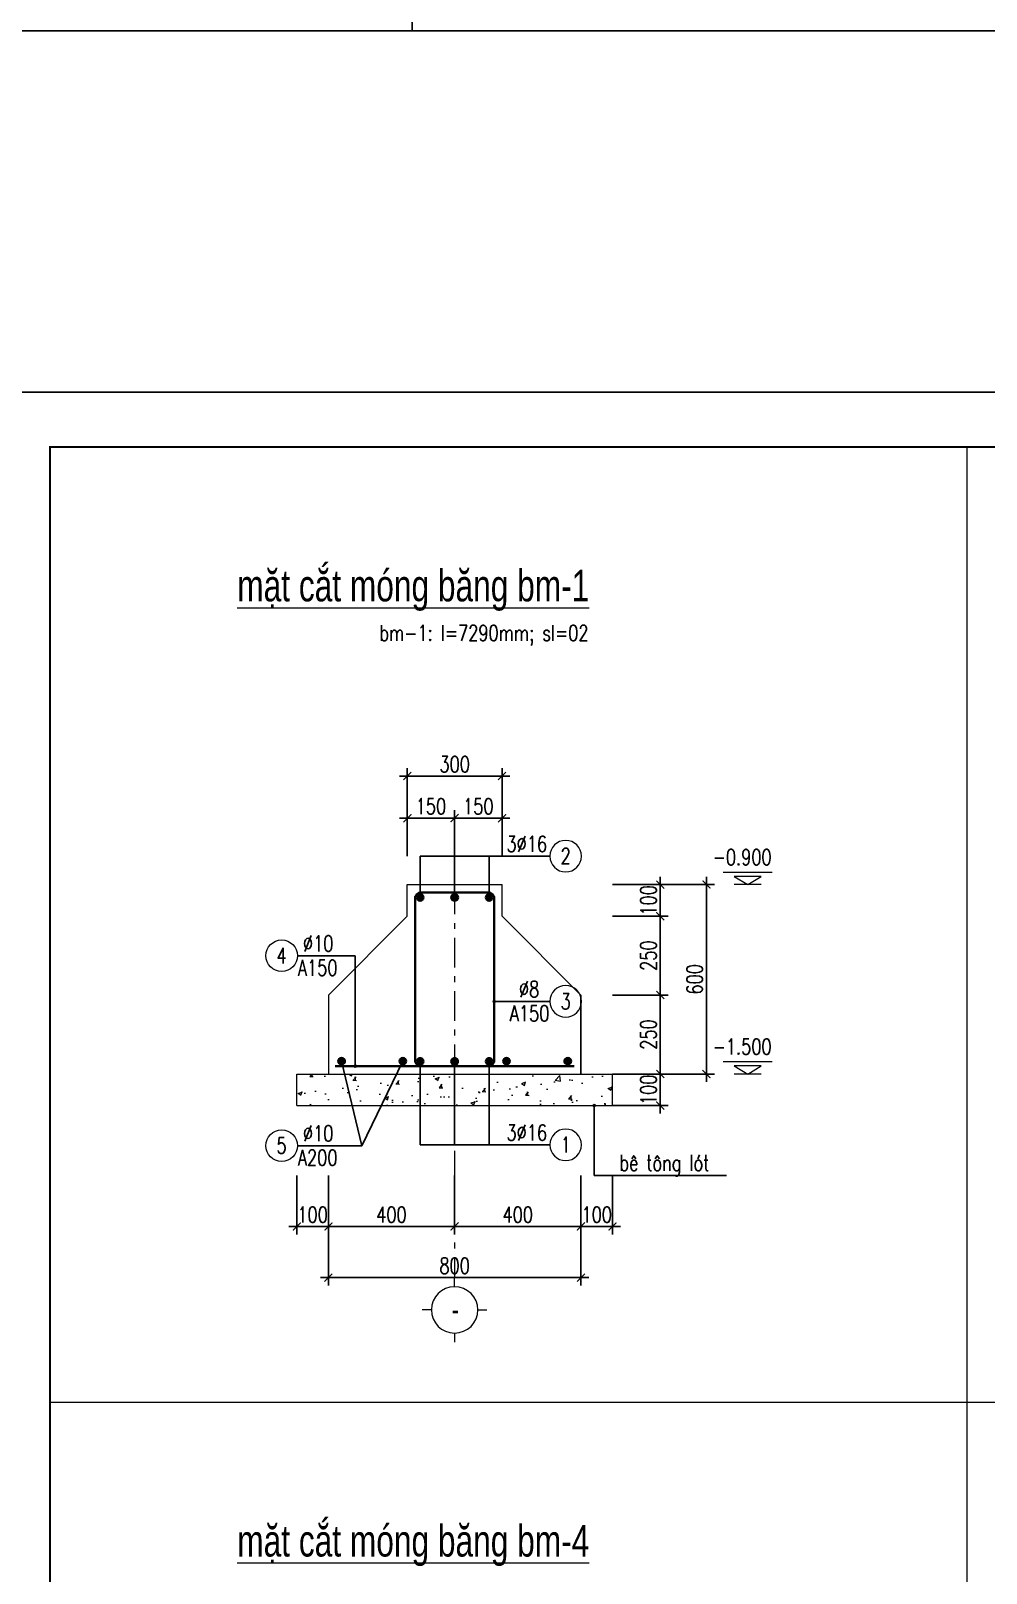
# Model space of a CAD drawing. Extents: x -1855204 to -1466800, y -1308584 to -996495.
# Drawn here: x -1752400 to -1740301, y -1071318 to -1051774 of the extents above; entities that cross this region are included whole.
import ezdxf
from ezdxf.enums import TextEntityAlignment as Align

# ---------------------------------------------------------------- set-up
doc = ezdxf.new("R2010")
doc.units = 0
doc.header["$LTSCALE"] = 150
doc.header["$PDMODE"] = 35
doc.linetypes.add('_Tim', pattern=[9, 5, -1.5, 1, -1.5])
doc.layers.get('0').update_dxf_attribs({"lineweight": 18})
doc.layers.get('Defpoints').update_dxf_attribs({"lineweight": 18})
for name, color, linetype, lineweight in [('05.Text', 253, 'Continuous', 18), ('11.Khung bo', 32, 'Continuous', 50), ('12.Khung', 36, 'Continuous', 25), ('KCVN-THAY', 7, 'Continuous', 25), ('LS-DIM', 251, 'Continuous', 13), ('LS-HATCH', 147, 'Continuous', 9), ('LS-TEXT', 60, 'Continuous', 20), ('LS-THAY', 7, 'Continuous', 20), ('LS-THEP', 3, 'Continuous', 35), ('LS-TRUC', 108, '_Tim', 9)]:
    doc.layers.add(name, color=color, linetype=linetype, lineweight=lineweight)
doc.layers.add('DIM', color=1, linetype='Continuous')
doc.styles.add('chu ghi chu', font='vntimeh.shx', dxfattribs={"width": 0.7})
doc.styles.add('KCVN-LEADER', font='vnromadi.shx', dxfattribs={"width": 0.7, "height": 4})
doc.styles.add('LS.TEXT', font='vnromadi.shx', dxfattribs={"width": 0.7, "height": 4})
doc.styles.add('romans.shx', font='romans.shx', dxfattribs={"width": 0.75, "bigfont": 'vns.shx'})
doc.styles.add('vnsimpli', font='vnsimli.shx', dxfattribs={"width": 0.75})
doc.dimstyles.new('D25', dxfattribs={"dimscale": 0, "dimtxt": 200, "dimasz": 100, "dimexe": 100, "dimexo": 0, "dimgap": 50, "dimtad": 1, "dimdec": 0, "dimlfac": 0.25, "dimdsep": 46, "dimtxsty": 'vnsimpli', "dimblk1": 'ARCHTICK', "dimblk2": 'ARCHTICK', "dimsah": 1, "dimcen": 0, "dimdle": 100, "dimclrd": 256, "dimclre": 256, "dimclrt": 60, "dimadec": 0, "dimazin": 0, "dimtfac": 0.004, "dimtdec": 0, "dimtix": 1, "dimtmove": 2, "dimatfit": 3, "dimldrblk": 'ARCHTICK', "dimfxl": 1, "dimtolj": 1, "dimarcsym": 0})
doc.dimstyles.new('LS.GHI CHU', dxfattribs={"dimtxt": 200, "dimasz": 120, "dimexe": 120, "dimexo": 120, "dimgap": 80, "dimtad": 1, "dimdec": 0, "dimzin": 0, "dimdsep": 46, "dimtxsty": 'romans.shx', "dimblk": 'ARCHTICK', "dimcen": 0.09, "dimdle": 120, "dimclrd": 256, "dimclre": 8, "dimclrt": 7, "dimadec": 0, "dimazin": 0, "dimtfac": 1, "dimtdec": 0, "dimtofl": 0, "dimtmove": 0, "dimatfit": 3, "dimldrblk": 'ARCHTICK', "dimfxl": 1, "dimtolj": 1, "dimtzin": 0, "dimarcsym": 0})

# ---------------------------------------------------------------- blocks, each defined once
blk = doc.blocks.new('*U4')
at = {"layer": 'KCVN-THAY', "color": 140}
blk.add_lwpolyline([(214871.76, 86966.68), (215381.8, 86966.68), (215381.8, 86579.68), (214871.76, 86579.68)], close=True, dxfattribs=at)
blk = doc.blocks.new('100')
at = {"layer": '11.Khung bo', "const_width": 26.7}
blk.add_lwpolyline([(1860913, -945240), (1860913, -916940), (1896063, -916940), (1896063, -945240)], close=True, dxfattribs=at)
at = {"layer": '12.Khung', "color": 1}
blk.add_lwpolyline([(1901579, -945940), (1901579, -916240), (1859580, -916240), (1859580, -945940)], close=True, dxfattribs=at)
blk = doc.blocks.new('_ArchTick')
at = {"layer": 'DIM', "color": 0, "const_width": 0.15}
blk.add_lwpolyline([(-0.5, -0.5), (0.5, 0.5)], dxfattribs=at)
blk = doc.blocks.new('*D1548')
at = {"layer": 'Defpoints', "color": 0, "transparency": 16777216}
for p in [(-1748632, -1066281), (-1747033, -1066281), (-1747033, -1066925)]:
    blk.add_point(p, dxfattribs=at)
at = {"layer": 'LS-DIM', "lineweight": -2, "transparency": 16777216}
for p, q in [((-1748632, -1066281), (-1748632, -1067025)), ((-1747033, -1066281), (-1747033, -1067025)), ((-1748732, -1066925), (-1746933, -1066925))]:
    blk.add_line(p, q, dxfattribs=at)
at = {"layer": 'LS-DIM', "lineweight": -2, "transparency": 16777216, "xscale": 100, "yscale": 100, "zscale": 100, "rotation": 180}
blk.add_blockref('_ArchTick', (-1748632, -1066925), dxfattribs=at)
at = {"layer": 'LS-DIM', "lineweight": -2, "transparency": 16777216, "xscale": 100, "yscale": 100, "zscale": 100}
blk.add_blockref('_ArchTick', (-1747033, -1066925), dxfattribs=at)
at = {"layer": 'LS-DIM', "color": 60, "transparency": 16777216, "insert": (-1747833, -1066775), "char_height": 200, "attachment_point": 5, "style": 'vnsimpli'}
blk.add_mtext('\\A1;400', dxfattribs=at)
blk = doc.blocks.new('*D1549')
at = {"layer": 'Defpoints', "color": 0, "transparency": 16777216}
for p in [(-1747033, -1066281), (-1745433, -1066281), (-1745433, -1066925)]:
    blk.add_point(p, dxfattribs=at)
at = {"layer": 'LS-DIM', "lineweight": -2, "transparency": 16777216}
for p, q in [((-1747033, -1066281), (-1747033, -1067025)), ((-1745433, -1066281), (-1745433, -1067025)), ((-1747133, -1066925), (-1745333, -1066925))]:
    blk.add_line(p, q, dxfattribs=at)
at = {"layer": 'LS-DIM', "lineweight": -2, "transparency": 16777216, "xscale": 100, "yscale": 100, "zscale": 100, "rotation": 180}
blk.add_blockref('_ArchTick', (-1747033, -1066925), dxfattribs=at)
at = {"layer": 'LS-DIM', "lineweight": -2, "transparency": 16777216, "xscale": 100, "yscale": 100, "zscale": 100}
blk.add_blockref('_ArchTick', (-1745433, -1066925), dxfattribs=at)
at = {"layer": 'LS-DIM', "color": 60, "transparency": 16777216, "insert": (-1746233, -1066775), "char_height": 200, "attachment_point": 5, "style": 'vnsimpli'}
blk.add_mtext('\\A1;400', dxfattribs=at)
blk = doc.blocks.new('*D1550')
at = {"layer": 'Defpoints', "color": 0, "transparency": 16777216}
for p in [(-1745433, -1066281), (-1745033, -1066281), (-1745033, -1066925)]:
    blk.add_point(p, dxfattribs=at)
at = {"layer": 'LS-DIM', "lineweight": -2, "transparency": 16777216}
for p, q in [((-1745433, -1066281), (-1745433, -1067025)), ((-1745033, -1066281), (-1745033, -1067025)), ((-1745433, -1066925), (-1745533, -1066925)), ((-1745433, -1066925), (-1745033, -1066925)), ((-1745033, -1066925), (-1744933, -1066925))]:
    blk.add_line(p, q, dxfattribs=at)
at = {"layer": 'LS-DIM', "lineweight": -2, "transparency": 16777216, "xscale": 100, "yscale": 100, "zscale": 100}
blk.add_blockref('_ArchTick', (-1745433, -1066925), dxfattribs=at)
at = {"layer": 'LS-DIM', "lineweight": -2, "transparency": 16777216, "xscale": 100, "yscale": 100, "zscale": 100, "rotation": 180}
blk.add_blockref('_ArchTick', (-1745033, -1066925), dxfattribs=at)
at = {"layer": 'LS-DIM', "color": 60, "transparency": 16777216, "insert": (-1745233, -1066775), "char_height": 200, "attachment_point": 5, "style": 'vnsimpli'}
blk.add_mtext('\\A1;100', dxfattribs=at)
blk = doc.blocks.new('*D1551')
at = {"layer": 'Defpoints', "color": 0, "transparency": 16777216}
for p in [(-1748632, -1066281), (-1745433, -1066281), (-1745433, -1067573)]:
    blk.add_point(p, dxfattribs=at)
at = {"layer": 'LS-DIM', "lineweight": -2, "transparency": 16777216}
for p, q in [((-1748632, -1066281), (-1748632, -1067673)), ((-1745433, -1066281), (-1745433, -1067673)), ((-1748732, -1067573), (-1745333, -1067573))]:
    blk.add_line(p, q, dxfattribs=at)
at = {"layer": 'LS-DIM', "lineweight": -2, "transparency": 16777216, "xscale": 100, "yscale": 100, "zscale": 100, "rotation": 180}
blk.add_blockref('_ArchTick', (-1748632, -1067573), dxfattribs=at)
at = {"layer": 'LS-DIM', "lineweight": -2, "transparency": 16777216, "xscale": 100, "yscale": 100, "zscale": 100}
blk.add_blockref('_ArchTick', (-1745433, -1067573), dxfattribs=at)
at = {"layer": 'LS-DIM', "color": 60, "transparency": 16777216, "insert": (-1747033, -1067423), "char_height": 200, "attachment_point": 5, "style": 'vnsimpli'}
blk.add_mtext('\\A1;800', dxfattribs=at)
blk = doc.blocks.new('*D1552')
at = {"layer": 'Defpoints', "color": 0, "transparency": 16777216}
for p in [(-1747033, -1061751), (-1747632, -1062232), (-1747033, -1062232)]:
    blk.add_point(p, dxfattribs=at)
at = {"layer": 'LS-DIM', "lineweight": -2, "transparency": 16777216}
for p, q in [((-1747732, -1061751), (-1746933, -1061751)), ((-1747632, -1062232), (-1747632, -1061651)), ((-1747033, -1062232), (-1747033, -1061651))]:
    blk.add_line(p, q, dxfattribs=at)
at = {"layer": 'LS-DIM', "lineweight": -2, "transparency": 16777216, "xscale": 100, "yscale": 100, "zscale": 100, "rotation": 180}
blk.add_blockref('_ArchTick', (-1747632, -1061751), dxfattribs=at)
at = {"layer": 'LS-DIM', "lineweight": -2, "transparency": 16777216, "xscale": 100, "yscale": 100, "zscale": 100}
blk.add_blockref('_ArchTick', (-1747033, -1061751), dxfattribs=at)
at = {"layer": 'LS-DIM', "color": 60, "transparency": 16777216, "insert": (-1747333, -1061601), "char_height": 200, "attachment_point": 5, "style": 'vnsimpli'}
blk.add_mtext('\\A1;150', dxfattribs=at)
blk = doc.blocks.new('THEP DAM')
at = {"layer": 'LS-THEP'}
for p, q in [((-0.6, 0), (0.6, 0)), ((-0.42, 0.42), (0.42, -0.42)), ((-0.42, -0.42), (0.42, 0.42)), ((0, 0.6), (0, -0.6))]:
    blk.add_line(p, q, dxfattribs=at)
blk.add_circle((0, 0), 0.6, dxfattribs=at)
blk = doc.blocks.new('*D1553')
at = {"layer": 'Defpoints', "color": 0, "transparency": 16777216}
for p in [(-1745032, -1063993), (-1745032, -1064993), (-1744428, -1064993)]:
    blk.add_point(p, dxfattribs=at)
at = {"layer": 'LS-DIM', "lineweight": -2, "transparency": 16777216}
for p, q in [((-1744428, -1063893), (-1744428, -1065093)), ((-1745032, -1063993), (-1744328, -1063993)), ((-1745032, -1064993), (-1744328, -1064993))]:
    blk.add_line(p, q, dxfattribs=at)
at = {"layer": 'LS-DIM', "lineweight": -2, "transparency": 16777216, "xscale": 100, "yscale": 100, "zscale": 100}
for p, rotation in [((-1744428, -1063993), 90), ((-1744428, -1064993), 270)]:
    blk.add_blockref('_ArchTick', p, dxfattribs=dict(at, rotation=rotation))
at = {"layer": 'LS-DIM', "color": 60, "transparency": 16777216, "insert": (-1744578, -1064493), "char_height": 200, "attachment_point": 5, "rotation": 90, "style": 'vnsimpli'}
blk.add_mtext('\\A1;250', dxfattribs=at)
blk = doc.blocks.new('*D1554')
at = {"layer": 'Defpoints', "color": 0, "transparency": 16777216}
for p in [(-1745032, -1064993), (-1745032, -1065393), (-1744428, -1065393)]:
    blk.add_point(p, dxfattribs=at)
at = {"layer": 'LS-DIM', "lineweight": -2, "transparency": 16777216}
for p, q in [((-1744428, -1064993), (-1744428, -1064893)), ((-1745032, -1064993), (-1744328, -1064993)), ((-1744428, -1064993), (-1744428, -1065393)), ((-1745032, -1065393), (-1744328, -1065393)), ((-1744428, -1065393), (-1744428, -1065493))]:
    blk.add_line(p, q, dxfattribs=at)
at = {"layer": 'LS-DIM', "lineweight": -2, "transparency": 16777216, "xscale": 100, "yscale": 100, "zscale": 100}
for p, rotation in [((-1744428, -1064993), 270), ((-1744428, -1065393), 90)]:
    blk.add_blockref('_ArchTick', p, dxfattribs=dict(at, rotation=rotation))
at = {"layer": 'LS-DIM', "color": 60, "transparency": 16777216, "insert": (-1744578, -1065193), "char_height": 200, "attachment_point": 5, "rotation": 90, "style": 'vnsimpli'}
blk.add_mtext('\\A1;100', dxfattribs=at)
blk = doc.blocks.new('*D1555')
at = {"layer": 'Defpoints', "color": 0, "transparency": 16777216}
for p in [(-1745032, -1062593), (-1745032, -1064993), (-1743843, -1064993)]:
    blk.add_point(p, dxfattribs=at)
at = {"layer": 'LS-DIM', "lineweight": -2, "transparency": 16777216}
for p, q in [((-1745032, -1062593), (-1743743, -1062593)), ((-1743843, -1062493), (-1743843, -1065093)), ((-1745032, -1064993), (-1743743, -1064993))]:
    blk.add_line(p, q, dxfattribs=at)
at = {"layer": 'LS-DIM', "lineweight": -2, "transparency": 16777216, "xscale": 100, "yscale": 100, "zscale": 100}
for p, rotation in [((-1743843, -1062593), 90), ((-1743843, -1064993), 270)]:
    blk.add_blockref('_ArchTick', p, dxfattribs=dict(at, rotation=rotation))
at = {"layer": 'LS-DIM', "color": 60, "transparency": 16777216, "insert": (-1743993, -1063793), "char_height": 200, "attachment_point": 5, "rotation": 90, "style": 'vnsimpli'}
blk.add_mtext('\\A1;600', dxfattribs=at)
blk = doc.blocks.new('*D1556')
at = {"layer": 'Defpoints', "color": 0, "transparency": 16777216}
for p in [(-1745032, -1062993), (-1744428, -1062993), (-1745032, -1063993)]:
    blk.add_point(p, dxfattribs=at)
at = {"layer": 'LS-DIM', "lineweight": -2, "transparency": 16777216}
for p, q in [((-1745032, -1062993), (-1744328, -1062993)), ((-1744428, -1064093), (-1744428, -1062893)), ((-1745032, -1063993), (-1744328, -1063993))]:
    blk.add_line(p, q, dxfattribs=at)
at = {"layer": 'LS-DIM', "lineweight": -2, "transparency": 16777216, "xscale": 100, "yscale": 100, "zscale": 100}
for p, rotation in [((-1744428, -1062993), 90), ((-1744428, -1063993), 270)]:
    blk.add_blockref('_ArchTick', p, dxfattribs=dict(at, rotation=rotation))
at = {"layer": 'LS-DIM', "color": 60, "transparency": 16777216, "insert": (-1744578, -1063493), "char_height": 200, "attachment_point": 5, "rotation": 90, "style": 'vnsimpli'}
blk.add_mtext('\\A1;250', dxfattribs=at)
blk = doc.blocks.new('*D1557')
at = {"layer": 'Defpoints', "color": 0, "transparency": 16777216}
for p in [(-1746432, -1061751), (-1747033, -1062232), (-1746432, -1062232)]:
    blk.add_point(p, dxfattribs=at)
at = {"layer": 'LS-DIM', "lineweight": -2, "transparency": 16777216}
for p, q in [((-1747133, -1061751), (-1746332, -1061751)), ((-1747033, -1062232), (-1747033, -1061651)), ((-1746432, -1062232), (-1746432, -1061651))]:
    blk.add_line(p, q, dxfattribs=at)
at = {"layer": 'LS-DIM', "lineweight": -2, "transparency": 16777216, "xscale": 100, "yscale": 100, "zscale": 100, "rotation": 180}
blk.add_blockref('_ArchTick', (-1747033, -1061751), dxfattribs=at)
at = {"layer": 'LS-DIM', "lineweight": -2, "transparency": 16777216, "xscale": 100, "yscale": 100, "zscale": 100}
blk.add_blockref('_ArchTick', (-1746432, -1061751), dxfattribs=at)
at = {"layer": 'LS-DIM', "color": 60, "transparency": 16777216, "insert": (-1746733, -1061601), "char_height": 200, "attachment_point": 5, "style": 'vnsimpli'}
blk.add_mtext('\\A1;150', dxfattribs=at)
blk = doc.blocks.new('*D1558')
at = {"layer": 'Defpoints', "color": 0, "transparency": 16777216}
for p in [(-1747632, -1061217), (-1747632, -1062231), (-1746432, -1062232)]:
    blk.add_point(p, dxfattribs=at)
at = {"layer": 'LS-DIM', "lineweight": -2, "transparency": 16777216}
for p, q in [((-1746332, -1061217), (-1747732, -1061217)), ((-1747632, -1062231), (-1747632, -1061117)), ((-1746432, -1062232), (-1746432, -1061117))]:
    blk.add_line(p, q, dxfattribs=at)
at = {"layer": 'LS-DIM', "lineweight": -2, "transparency": 16777216, "xscale": 100, "yscale": 100, "zscale": 100, "rotation": 180}
blk.add_blockref('_ArchTick', (-1747632, -1061217), dxfattribs=at)
at = {"layer": 'LS-DIM', "lineweight": -2, "transparency": 16777216, "xscale": 100, "yscale": 100, "zscale": 100}
blk.add_blockref('_ArchTick', (-1746432, -1061217), dxfattribs=at)
at = {"layer": 'LS-DIM', "color": 60, "transparency": 16777216, "insert": (-1747032, -1061067), "char_height": 200, "attachment_point": 5, "style": 'vnsimpli'}
blk.add_mtext('\\A1;300', dxfattribs=at)
blk = doc.blocks.new('cotthep')
at = {"layer": 'LS-THAY'}
blk.add_circle((-250, 0), 250, dxfattribs=at)
at = {"layer": 'LS-TEXT', "style": 'vnsimpli', "width": 0.75}
for tag, p in [('24`25', (446, 69)), ('10', (-250, -123)), ('A200', (440, -316))]:
    blk.add_attdef(tag, text='', height=250, dxfattribs=at).set_placement(p, align=Align.CENTER)
blk = doc.blocks.new('*D1559')
at = {"layer": 'Defpoints', "color": 0, "transparency": 16777216}
for p in [(-1749032, -1066281), (-1748632, -1066281), (-1748632, -1066925)]:
    blk.add_point(p, dxfattribs=at)
at = {"layer": 'LS-DIM', "lineweight": -2, "transparency": 16777216}
for p, q in [((-1749032, -1066281), (-1749032, -1067025)), ((-1748632, -1066281), (-1748632, -1067025)), ((-1749032, -1066925), (-1749132, -1066925)), ((-1749032, -1066925), (-1748632, -1066925)), ((-1748632, -1066925), (-1748532, -1066925))]:
    blk.add_line(p, q, dxfattribs=at)
at = {"layer": 'LS-DIM', "lineweight": -2, "transparency": 16777216, "xscale": 100, "yscale": 100, "zscale": 100}
blk.add_blockref('_ArchTick', (-1749032, -1066925), dxfattribs=at)
at = {"layer": 'LS-DIM', "lineweight": -2, "transparency": 16777216, "xscale": 100, "yscale": 100, "zscale": 100, "rotation": 180}
blk.add_blockref('_ArchTick', (-1748632, -1066925), dxfattribs=at)
at = {"layer": 'LS-DIM', "color": 60, "transparency": 16777216, "insert": (-1748832, -1066775), "char_height": 200, "attachment_point": 5, "style": 'vnsimpli'}
blk.add_mtext('\\A1;100', dxfattribs=at)
blk = doc.blocks.new('*D1560')
at = {"layer": 'Defpoints', "color": 0, "transparency": 16777216}
for p in [(-1745032, -1062593), (-1745032, -1062993), (-1744428, -1062993)]:
    blk.add_point(p, dxfattribs=at)
at = {"layer": 'LS-DIM', "lineweight": -2, "transparency": 16777216}
for p, q in [((-1745032, -1062593), (-1744328, -1062593)), ((-1744428, -1062593), (-1744428, -1062493)), ((-1744428, -1062593), (-1744428, -1062993)), ((-1745032, -1062993), (-1744328, -1062993)), ((-1744428, -1062993), (-1744428, -1063093))]:
    blk.add_line(p, q, dxfattribs=at)
at = {"layer": 'LS-DIM', "lineweight": -2, "transparency": 16777216, "xscale": 100, "yscale": 100, "zscale": 100}
for p, rotation in [((-1744428, -1062593), 270), ((-1744428, -1062993), 90)]:
    blk.add_blockref('_ArchTick', p, dxfattribs=dict(at, rotation=rotation))
at = {"layer": 'LS-DIM', "color": 60, "transparency": 16777216, "insert": (-1744578, -1062793), "char_height": 200, "attachment_point": 5, "rotation": 90, "style": 'vnsimpli'}
blk.add_mtext('\\A1;100', dxfattribs=at)
blk = doc.blocks.new('A$C0F04115F')
at = {"layer": 'LS-THAY'}
for p, q in [((-380, 380), (-380, 530)), ((-760, 0), (-910, 0)), ((0, 0), (150, 0)), ((-380, -380), (-380, -530))]:
    blk.add_line(p, q, dxfattribs=at)
blk.add_circle((-380, 0), 380, dxfattribs=at)
blk = doc.blocks.new('nhieu cot')
at = {"layer": 'LS-DIM', "linetype": 'Continuous'}
for p, q in [((605, 194), (-173, 194)), ((432, 130), (0, 130)), ((0, 130), (216, 0)), ((432, 0), (0, 0)), ((216, 0), (432, 130))]:
    blk.add_line(p, q, dxfattribs=at)
blk.add_solid([(216, 0), (216, 130), (0, 130), (216, 0)], dxfattribs=at)
at = {"color": 31, "linetype": 'Continuous', "style": 'chu ghi chu', "width": 0.7}
for tag, p in [('COT3', (-73, 1058)), ('COT2', (-73, 684)), ('COT1', (-73, 309))]:
    blk.add_attdef(tag, p, '', height=250, dxfattribs=at)

msp = doc.modelspace()

# ---------------------------------------------------------------- hatches: boundary and pattern name
at = {"layer": 'LS-HATCH'}
h = msp.add_hatch(dxfattribs=at)
h.set_pattern_fill('AR-CONC', color=256, scale=3, style=0)
h.set_pattern_definition([(50, (-2100757.9, 64279.27), (546.554, -47.81726), [57.15, -628.65]), (355, (-2100757.9, 64279.27), (-105.72848, 573.16993), [45.72, -502.92]), (100.451, (-2100712.37, 64275.3), (440.8275, 525.35006), [48.57, -534.27]), (46.1842, (-2100757.9, 64431.7), (813.23712, -126.127), [85.725, -942.975]), (96.6356, (-2100690.15, 64421.2), (712.2127, 742.27667), [72.855, -801.405]), (351.184, (-2100757.9, 64431.7), (712.2138, 742.27535), [68.58, -754.38]), (21, (-2100681.7, 64393.57), (454.84464, -306.79656), [57.15, -628.65]), (326, (-2100681.7, 64393.57), (185.40609, 552.5639), [45.72, -502.92]), (71.4514, (-2100643.8, 64368), (640.24947, 245.76857), [48.57, -534.27]), (37.5, (-2100757.92, 64279.27), (9.26581, 253.665117), [0, -496.824, 0, -510.54, 0, -504.825]), (7.5, (-2100757.92, 64279.27), (200.45899, 300.541724), [0, -291.084, 0, -485.394, 0, -192.405]), (327.5, (-2100927.84, 64279.27), (406.771786, -17.186232), [0, -190.5, 0, -594.36, 0, -788.67]), (317.5, (-2101004.04, 64279.27), (444.38754, 76.27947), [0, -247.65, 0, -394.716, 0, -560.07])])
h.paths.add_polyline_path([(-1747032.6, -1064992.9), (-1747032.6, -1065392.9), (-1745032.5, -1065392.9), (-1745032.5, -1064992.9)])
h.paths.add_polyline_path([(-1749032.5, -1064992.9), (-1749032.5, -1065392.9), (-1747032.6, -1065392.9), (-1747032.6, -1064992.9)])

# ---------------------------------------------------------------- linework, layer by layer
at = {"layer": 'LS-THAY'}
for p, q in [((-1740541.7, -1081256.6), (-1740541.7, -1057048.7)), ((-1747632.5, -1062992.9), (-1747632.5, -1062592.9)), ((-1747632.5, -1062592.9), (-1746432.5, -1062592.9)), ((-1746432.5, -1062992.9), (-1746432.5, -1062592.9)), ((-1748632.5, -1063992.9), (-1747632.5, -1062992.9)), ((-1745432.5, -1063992.9), (-1746432.5, -1062992.9)), ((-1748632.5, -1063992.9), (-1748632.5, -1064992.9)), ((-1745432.5, -1064992.9), (-1745432.5, -1063992.9)), ((-1745432.5, -1063992.9), (-1745432.5, -1064992.9)), ((-1749032.5, -1064992.9), (-1745032.5, -1064992.9)), ((-1749032.5, -1065392.9), (-1749032.5, -1064992.9)), ((-1745032.5, -1065392.9), (-1745032.5, -1064992.9)), ((-1749032.5, -1065392.9), (-1745032.5, -1065392.9)), ((-1752158.1, -1069152.7), (-1717308.8, -1069152.7))]:
    msp.add_line(p, q, dxfattribs=at)
at = {"layer": 'LS-THEP'}
msp.add_line((-1748545.4, -1064892.9), (-1745519.1, -1064892.9), dxfattribs=at)
msp.add_lwpolyline([(-1747457.5, -1064892.9, -0.4142136), (-1747532.5, -1064817.9), (-1747532.5, -1062767.9, -0.4142136), (-1747457.5, -1062692.9), (-1746607.5, -1062692.9, -0.4142136), (-1746532.5, -1062767.9), (-1746532.5, -1064817.9, -0.4142136), (-1746607.5, -1064892.9)], format="xyb", close=True, dxfattribs=at)
at = {"layer": 'LS-TRUC', "ltscale": 0.5}
msp.add_line((-1747032.5, -1062592.5), (-1747032.7, -1067572.8), dxfattribs=at)

# ---------------------------------------------------------------- block references
at = {"layer": '05.Text', "xscale": 0.991454545641318, "yscale": 0.991454545641318, "zscale": 0.9914545456793755}
msp.add_blockref('100', (-3597168.7, -147944.3), dxfattribs=at)
at = {"layer": 'Defpoints', "xscale": 100, "yscale": 100, "zscale": 100}
for p in [(-23234746.6, -9709742.1), (-23234746.6, -9709742.1), (-23244947.4, -9748442.1)]:
    msp.add_blockref('*U4', p, dxfattribs=at)
at = {"layer": 'LS-DIM'}
ref = msp.add_blockref('cotthep', (-1745826, -1062232.3), dxfattribs=dict(at, xscale=-0.7999999998137355, yscale=0.7999999998137355, zscale=0.8))
ref.add_attrib('10', '2', dxfattribs={"layer": 'LS-TEXT', "height": 200, "style": 'vnsimpli', "width": 0.75}).set_placement((-1745626, -1062330.9), align=Align.CENTER)
ref.add_attrib('24`25', '3`16', dxfattribs={"layer": 'LS-TEXT', "height": 200, "style": 'vnsimpli', "width": 0.75}).set_placement((-1746119, -1062176.9), align=Align.CENTER)
ref = msp.add_blockref('nhieu cot', (-1743493.8, -1062592.9), dxfattribs=dict(at, xscale=0.7999999998137355, yscale=0.7999999998137355, zscale=0.7999999998137355))
ref.add_attrib('COT1', '-0.900', dxfattribs={"layer": 'LS-TEXT', "linetype": 'Continuous', "height": 200, "style": 'vnsimpli', "width": 0.75}).set_placement((-1743390.6, -1062345.3), align=Align.CENTER)
ref = msp.add_blockref('cotthep', (-1749024.6, -1063494.6), dxfattribs=dict(at, xscale=0.7999999998137355, yscale=0.7999999998137355, zscale=0.7999999998137355))
ref.add_attrib('10', '4', dxfattribs={"layer": 'LS-TEXT', "height": 200, "style": 'vnsimpli', "width": 0.75}).set_placement((-1749224.6, -1063593.3), align=Align.CENTER)
ref.add_attrib('24`25', '`10', dxfattribs={"layer": 'LS-TEXT', "height": 200, "style": 'vnsimpli', "width": 0.75}).set_placement((-1748761.2, -1063439.2), align=Align.CENTER)
ref.add_attrib('A200', 'A150', dxfattribs={"layer": 'LS-TEXT', "height": 200, "style": 'vnsimpli', "width": 0.75}).set_placement((-1748767.3, -1063747.2), align=Align.CENTER)
ref = msp.add_blockref('cotthep', (-1745826, -1064072.8), dxfattribs=dict(at, xscale=-0.7999999998137355, yscale=0.7999999998137355, zscale=0.8))
ref.add_attrib('10', '3', dxfattribs={"layer": 'LS-TEXT', "height": 200, "style": 'vnsimpli', "width": 0.75}).set_placement((-1745626, -1064171.4), align=Align.CENTER)
ref.add_attrib('24`25', '%%C8', dxfattribs={"layer": 'LS-TEXT', "height": 200, "style": 'vnsimpli', "width": 0.75}).set_placement((-1746089.4, -1064017.3), align=Align.CENTER)
ref.add_attrib('A200', 'A150', dxfattribs={"layer": 'LS-TEXT', "height": 200, "style": 'vnsimpli', "width": 0.75}).set_placement((-1746083.3, -1064325.3), align=Align.CENTER)
ref = msp.add_blockref('nhieu cot', (-1743493.8, -1064992.9), dxfattribs=dict(at, xscale=0.7999999998137355, yscale=0.7999999998137355, zscale=0.7999999998137355))
ref.add_attrib('COT1', '-1.500', dxfattribs={"layer": 'LS-TEXT', "linetype": 'Continuous', "height": 200, "style": 'vnsimpli', "width": 0.75}).set_placement((-1743390.6, -1064745.3), align=Align.CENTER)
ref = msp.add_blockref('cotthep', (-1749024.6, -1065900.9), dxfattribs=dict(at, xscale=0.7999999998137355, yscale=0.7999999998137355, zscale=0.7999999998137355))
ref.add_attrib('10', '5', dxfattribs={"layer": 'LS-TEXT', "height": 200, "style": 'vnsimpli', "width": 0.75}).set_placement((-1749224.6, -1065999.5), align=Align.CENTER)
ref.add_attrib('24`25', '`10', dxfattribs={"layer": 'LS-TEXT', "height": 200, "style": 'vnsimpli', "width": 0.75}).set_placement((-1748761.2, -1065845.4), align=Align.CENTER)
ref.add_attrib('A200', 'A200', dxfattribs={"layer": 'LS-TEXT', "height": 200, "style": 'vnsimpli', "width": 0.75}).set_placement((-1748767.3, -1066153.4), align=Align.CENTER)
ref = msp.add_blockref('cotthep', (-1745826, -1065890.4), dxfattribs=dict(at, xscale=-0.7999999998137355, yscale=0.7999999998137355, zscale=0.8))
ref.add_attrib('10', '1', dxfattribs={"layer": 'LS-TEXT', "height": 200, "style": 'vnsimpli', "width": 0.75}).set_placement((-1745626, -1065989), align=Align.CENTER)
ref.add_attrib('24`25', '3`16', dxfattribs={"layer": 'LS-TEXT', "height": 200, "style": 'vnsimpli', "width": 0.75}).set_placement((-1746119, -1065835), align=Align.CENTER)
at = {"layer": 'LS-TEXT', "xscale": -0.7730447999201715, "yscale": 0.7730447999201715, "zscale": 0.7730448000000003}
msp.add_blockref('A$C0F04115F', (-1747326.6, -1067982.7), dxfattribs=at)
at = {"layer": 'LS-THEP', "xscale": 70.70707070920616, "yscale": 70.70707070897333, "zscale": 70.70707070897333}
for p in [(-1747469.2, -1062754.8), (-1747032.5, -1062754.8), (-1746595.7, -1062754.8), (-1747469.2, -1064832.7), (-1747032.6, -1064832.7), (-1746595.7, -1064832.7)]:
    msp.add_blockref('THEP DAM', p, dxfattribs=at)
at = {"layer": 'LS-THEP', "yscale": 70.70707070897333, "zscale": 70.70707070897176}
for p, xscale, rotation in [((-1748464.4, -1064830.8), 70.70707070897176, 359.9946883383013), ((-1747688.8, -1064830.8), 70.70707070897176, 359.9946883383013), ((-1746376.2, -1064830.8), -70.70707070897176, 0.0053116616987214), ((-1745600.6, -1064830.8), -70.70707070897176, 0.0053116616987214)]:
    msp.add_blockref('THEP DAM', p, dxfattribs=dict(at, xscale=xscale, rotation=rotation))

# ---------------------------------------------------------------- texts
at = {"layer": 'LS-TEXT', "width": 0.75}
for s, height, style, p in [('%%UmÆt c¾t mãng b¨ng bm-1', 400, 'KCVN-LEADER', (-1749786.4, -1059003.7)), ('bm-1: l=7290mm; sl=02', 200, 'vnsimpli', (-1747985.5, -1059503.7)), ('%%UmÆt c¾t mãng b¨ng bm-4', 400, 'KCVN-LEADER', (-1749786.4, -1071107.6))]:
    msp.add_text(s, height=height, dxfattribs=dict(at, style=style)).set_placement(p)
at = {"layer": 'LS-TEXT', "style": 'vnsimpli', "width": 0.75}
msp.add_text('bª t«ng lãt', height=200, dxfattribs=at).set_placement((-1744375.5, -1066219), align=Align.CENTER)
at = {"layer": 'LS-TEXT', "style": 'LS.TEXT', "width": 0.7}
msp.add_text('-', height=300, dxfattribs=at).set_placement((-1747023.5, -1067973.5), align=Align.MIDDLE_CENTER)

# ---------------------------------------------------------------- dimensions: what is measured, and where the dimension line sits
at = {"layer": 'LS-DIM'}
for base, p1, p2, picture, middle in [((-1747632.5, -1061216.5), (-1746432.5, -1062232.4), (-1747632.5, -1062231.4), '*D1558', (-1747032.5, -1061066.5)), ((-1747032.5, -1061750.7), (-1747632.5, -1062232.4), (-1747032.5, -1062232.3), '*D1552', (-1747332.5, -1061600.7)), ((-1746432.5, -1061750.7), (-1747032.5, -1062232.3), (-1746432.5, -1062232.4), '*D1557', (-1746732.5, -1061600.7)), ((-1748632.5, -1066925), (-1749032.5, -1066281.1), (-1748632.5, -1066281.1), '*D1559', (-1748832.5, -1066775)), ((-1747032.6, -1066925), (-1748632.5, -1066281.1), (-1747032.6, -1066281.1), '*D1548', (-1747832.6, -1066775)), ((-1745432.9, -1067572.8), (-1748632.5, -1066281.1), (-1745432.9, -1066281.1), '*D1551', (-1747032.7, -1067422.8)), ((-1745432.9, -1066925), (-1747032.6, -1066281.1), (-1745432.9, -1066281.1), '*D1549', (-1746232.8, -1066775)), ((-1745032.9, -1066925), (-1745432.9, -1066281.1), (-1745032.9, -1066281.1), '*D1550', (-1745232.9, -1066775))]:
    dim = msp.add_linear_dim(base=base, p1=p1, p2=p2, dimstyle='D25', override={"dimscale": 1}, dxfattribs=at)
    dim.commit()
    dim.dimension.update_dxf_attribs({"geometry": picture, "text_midpoint": middle})
for base, p1, p2, picture, middle in [((-1743843.5, -1064992.9), (-1745032.5, -1062592.9), (-1745032.5, -1064992.9), '*D1555', (-1743993.5, -1063792.9)), ((-1744427.6, -1062992.9), (-1745032.5, -1062592.9), (-1745032.5, -1062992.9), '*D1560', (-1744577.6, -1062792.9)), ((-1744427.6, -1062992.9), (-1745032.5, -1063992.9), (-1745032.5, -1062992.9), '*D1556', (-1744577.6, -1063492.9)), ((-1744427.6, -1064992.9), (-1745032.5, -1063992.9), (-1745032.5, -1064992.9), '*D1553', (-1744577.6, -1064492.9)), ((-1744427.6, -1065392.9), (-1745032.5, -1064992.9), (-1745032.5, -1065392.9), '*D1554', (-1744577.6, -1065192.9))]:
    dim = msp.add_linear_dim(base=base, p1=p1, p2=p2, angle=90, dimstyle='D25', override={"dimscale": 1}, dxfattribs=at)
    dim.commit()
    dim.dimension.update_dxf_attribs({"geometry": picture, "text_midpoint": middle})

# ---------------------------------------------------------------- leaders
for points in [[(-1747469.2, -1062754.8), (-1747469.2, -1062232.3), (-1745826, -1062232.3)], [(-1747032.5, -1062754.8), (-1747032.5, -1062232.3), (-1746488.3, -1062232.3)], [(-1746595.7, -1062754.8), (-1746595.7, -1062232.3), (-1745826, -1062232.3)], [(-1748290.6, -1064892.9), (-1748290.6, -1063494.6), (-1749024.6, -1063494.6)], [(-1746532.5, -1064072.8), (-1745826, -1064072.8)], [(-1748464.4, -1064830.8), (-1748206.3, -1065900.9), (-1749024.6, -1065900.9)], [(-1747688.6, -1064831), (-1748206.3, -1065900.9), (-1749024.6, -1065900.9)], [(-1747469.2, -1064832.7), (-1747469.2, -1065890.4), (-1745826, -1065890.4)], [(-1747032.6, -1064832.7), (-1747032.6, -1065890.4), (-1746428.3, -1065890.4)], [(-1746595.7, -1064832.7), (-1746595.7, -1065890.4), (-1745826, -1065890.4)], [(-1745263.6, -1065392.9), (-1745263.6, -1066278.3), (-1743587.3, -1066278.3)]]:
    msp.add_leader(points, dimstyle='LS.GHI CHU', override={"dimscale": 50, "dimasz": 0.5, "dimtad": 0, "dimtxsty": 'vnsimpli', "dimldrblk": 'Origin'}, dxfattribs=at)

doc.saveas('drawing.dxf')
